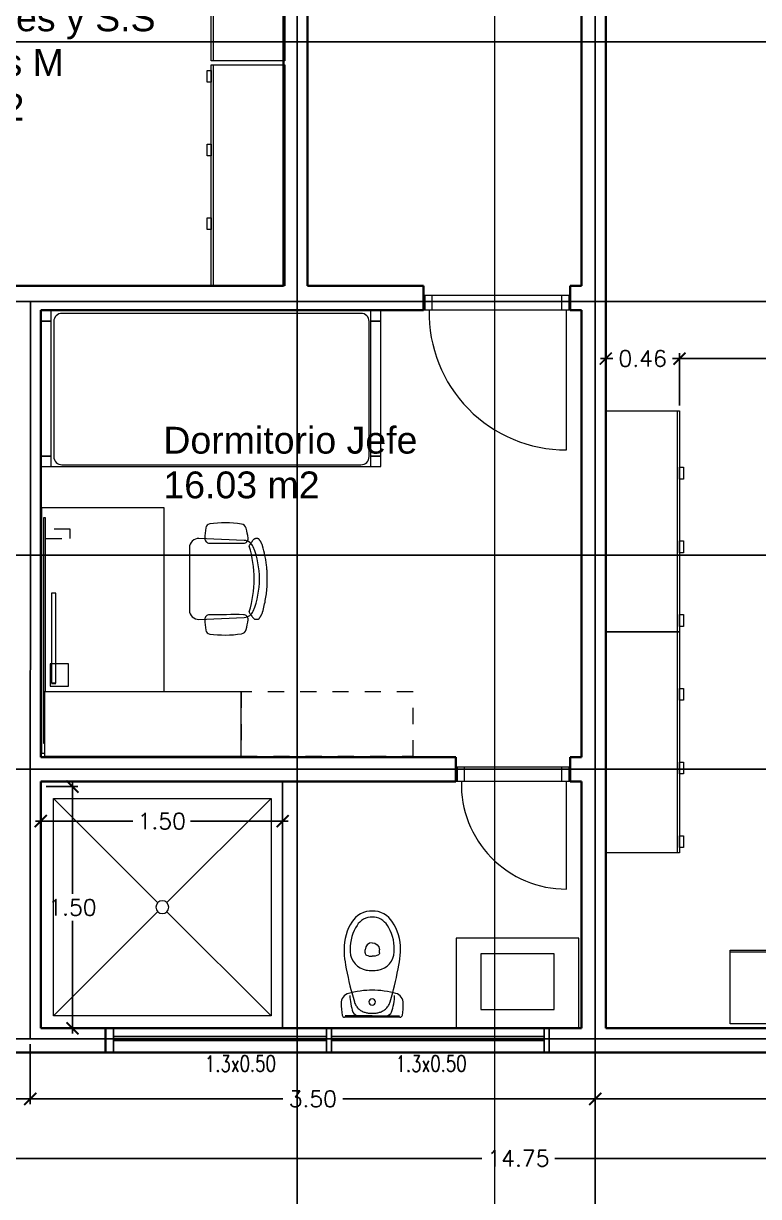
# Model space of a CAD drawing. Header units: inches. Extents: x -6 to 158, y 10 to 161.
# Drawn here: x 87.74 to 92.3, y 77.49 to 84.77 of the extents above; entities that cross this region are included whole.
import ezdxf

# ---------------------------------------------------------------- set-up
doc = ezdxf.new("R2010")
doc.units = ezdxf.units.IN
doc.header["$MEASUREMENT"] = 0
doc.linetypes.add('Dash', pattern=[6, 3, -3])
doc.linetypes.add('IMPORT-AI-Linetype-8', pattern=[7811.371918, 4882.107551, -976.421456, 976.421456, -976.421456])
for name, color, linetype in [('6', 6, 'Continuous'), ('FM-A-OP_1-102RP$0$A-TEXT-NT-002', 2, 'Continuous'), ('ZUCA-EJES', 251, 'Continuous')]:
    doc.layers.add(name, color=color, linetype=linetype)
for name, color, linetype, lineweight in [('A-DETL-GENF', 92, 'Continuous', 9), ('A-DOOR', 2, 'Continuous', 9), ('A-GENM', 3, 'Continuous', 9), ('A-GLAZ-CWMG', 2, 'Continuous', 9), ('A-WALL', 5, 'Continuous', 9), ('E-LITE-EQPM', 33, 'Continuous', 9), ('G-ANNO-SYMB', 111, 'Continuous', 9), ('I-FURN', 2, 'Continuous', 9), ('I-FURN-PNLS', 2, 'Continuous', 9), ('P-SANR-FIXT', 3, 'Continuous', 9), ('Q-SPCQ', 1, 'Continuous', 9)]:
    doc.layers.add(name, color=color, linetype=linetype, lineweight=lineweight)
doc.layers.add('Sector terreno natural', color=7, linetype='Continuous', lineweight=13, true_color=0xa28c7c)
doc.styles.add('DETALLES$0$DETALLES$0$TEXTO GENERAL', font='romans.shx')
doc.styles.add('FM-A-OP_1-102RP$0$2mm(50)', font='simplex.shx', dxfattribs={"width": 0.75, "height": 0.1})
doc.styles.get("Standard").update_dxf_attribs({"font": 'arial.ttf'})
doc.dimstyles.new('DISTRIBUCIÓN$0$PLANTA ARQUITECTONICA$0$STANDARD', dxfattribs={"dimscale": 0, "dimtxt": 0.1, "dimasz": 0.075, "dimexe": 0.0333, "dimexo": 0.0333, "dimgap": 0.0333, "dimtad": 0, "dimtih": 1, "dimtoh": 1, "dimzin": 0, "dimdsep": 46, "dimtxsty": 'DETALLES$0$DETALLES$0$TEXTO GENERAL', "dimblk": 'DISTRIBUCIÓN$0$PLANTA ARQUITECTONICA$0$_ARCHTICK', "dimcen": 0.0333, "dimdle": 0.0333, "dimclrd": 124, "dimclre": 124, "dimclrt": 1, "dimaunit": 1, "dimadec": 0, "dimazin": 0, "dimtfac": 1, "dimtix": 1, "dimtmove": 2, "dimatfit": 3, "dimfxl": 2, "dimtolj": 1, "dimtzin": 0, "dimarcsym": 0})

# ---------------------------------------------------------------- blocks, each defined once
blk = doc.blocks.new('Doors_Door-sets_JELD-WEN_Interior_HP_FS12_FCore_Single_1_0 - 890 x 2090 mm - M9 x M21-367539-Level 2')
at = {"layer": 'A-DETL-GENF', "color": 1}
for p, q in [((-445, 17), (-403, 17)), ((-445, -75), (-445, 17)), ((-415, 17), (415, 17)), ((-403, 17), (-403, -75)), ((403, 17), (445, 17)), ((403, -75), (403, 17)), ((445, 17), (445, -75)), ((-403, -75), (-445, -75)), ((415, -75), (-415, -75)), ((445, -75), (403, -75)), ((430.8, -942.8), (430.8, -75))]:
    blk.add_line(p, q, dxfattribs=at)
blk.add_arc((430.3, -91.5), 851.3, 178.88942, 270.03365, dxfattribs=at)
at = {"layer": 'A-DOOR', "color": 1, "lineweight": 18}
for p, q in [((-455, -75), (-455, 17)), ((-455, 17), (-445, 17)), ((445, 17), (455, 17)), ((455, 17), (455, -75)), ((-445, -75), (-455, -75)), ((455, -75), (445, -75))]:
    blk.add_line(p, q, dxfattribs=at)
blk = doc.blocks.new('Doors_Door-sets_JELD-WEN_Interior_HP_FS12_FCore_Single_1_0 - 690 x 2090 mm - M7 x M21-367987-Level 2')
at = {"layer": 'A-DETL-GENF', "color": 1}
for p, q in [((-345, 17), (-303, 17)), ((-345, -75), (-345, 17)), ((-315, 17), (315, 17)), ((-303, 17), (-303, -75)), ((303, 17), (345, 17)), ((303, -75), (303, 17)), ((345, 17), (345, -75)), ((-303, -75), (-345, -75)), ((315, -75), (-315, -75)), ((345, -75), (303, -75)), ((330.8, -742.8), (330.8, -75))]:
    blk.add_line(p, q, dxfattribs=at)
blk.add_arc((330.3, -91.5), 651.3, 178.54832, 270.04399, dxfattribs=at)
at = {"layer": 'A-DOOR', "color": 1, "lineweight": 18}
for p, q in [((-355, -75), (-355, 17)), ((-355, 17), (-345, 17)), ((345, 17), (355, 17)), ((355, 17), (355, -75)), ((-345, -75), (-355, -75)), ((355, -75), (345, -75))]:
    blk.add_line(p, q, dxfattribs=at)
blk = doc.blocks.new('F2405 - Bed_ Non-medical_ Single - F2405 - Bed_ Non-medical_ Single-896229-Level 2')
at = {"layer": 'Q-SPCQ', "color": 251}
for p, q in [((-990.6, 482.6), (-1054.1, 482.6)), ((-1054.1, 482.6), (-1054.1, 419.1)), ((990.6, 482.6), (-990.6, 482.6)), ((-990.6, 419.1), (-990.6, 482.6)), ((922.7, 472.5), (-931.5, 472.5)), ((990.6, 482.6), (990.6, 419.1)), ((1054.1, 482.6), (990.6, 482.6)), ((-1054.1, 419.1), (-1054.1, -419.1)), ((-990.6, 419.1), (-1054.1, 419.1)), ((-1054.1, 419.1), (-990.6, 419.1)), ((-990.6, -419.1), (-990.6, 419.1)), ((-982.3, 421.7), (-982.3, -416.5)), ((973.5, -416.5), (973.5, 421.7)), ((1054.1, 419.1), (990.6, 419.1)), ((990.6, 419.1), (990.6, -419.1)), ((990.6, 419.1), (1054.1, 419.1)), ((-1054.1, -419.1), (-990.6, -419.1)), ((-990.6, -419.1), (-1054.1, -419.1)), ((-1054.1, -419.1), (-1054.1, -482.6)), ((-990.6, -482.6), (-990.6, -419.1)), ((990.6, -419.1), (1054.1, -419.1)), ((1054.1, -419.1), (990.6, -419.1)), ((990.6, -419.1), (990.6, -482.6)), ((-1054.1, -482.6), (-990.6, -482.6)), ((-990.6, -482.6), (990.6, -482.6)), ((-931.5, -467.3), (922.7, -467.3)), ((990.6, -482.6), (1054.1, -482.6))]:
    blk.add_line(p, q, dxfattribs=at)
for centre, start, end in [((-931.5, 421.7), 90, 180), ((922.7, 421.7), 360, 90), ((-931.5, -416.5), 180, 270), ((922.7, -416.5), 270, 360)]:
    blk.add_arc(centre, 50.8, start, end, dxfattribs=at)
blk = doc.blocks.new('Sanitary_Toilets_Gala_Elia-wc-pan-660x350_vertical-outlet - Gala_elia_wc_pan_660x350-878782-Level 2')
at = {"layer": 'P-SANR-FIXT', "color": 251}
for p, q in [((-171, 318.6), (171, 318.6)), ((0, 308.6), (-168.7, 308.6)), ((0, 308.6), (168.7, 308.6)), ((-136.5, -87.7), (-136.9, -106)), ((-44.7, -81.1), (-44.3, -100.7)), ((44.7, -81.1), (44.3, -100.7)), ((136.9, -106), (136.5, -87.7))]:
    blk.add_line(p, q, dxfattribs=at)
at = {"layer": 'P-SANR-FIXT', "color": 251, "linetype": 'IMPORT-AI-Linetype-8'}
for p, q in [((-110.9, 223.2), (-127.2, 165.6)), ((127.2, 165.6), (110.9, 223.2))]:
    blk.add_line(p, q, dxfattribs=at)
at = {"layer": 'P-SANR-FIXT', "color": 251}
for points in [[(-186.8, 305), (-189.9, 286.5), (-192.9, 250.9), (-192.8, 232.2)], [(-171, 318.6), (-178.8, 318.7), (-185.8, 312.7), (-186.8, 305)], [(-86.8, 308.6), (-100.6, 309.1), (-115.2, 299), (-119.5, 285.9)], [(119.5, 285.9), (115.2, 299), (100.6, 309.1), (86.8, 308.6)], [(186.8, 305), (185.8, 312.7), (178.8, 318.7), (171, 318.6)], [(192.8, 232.2), (192.9, 250.9), (189.9, 286.5), (186.8, 305)], [(-192.8, 232.2), (-194, 204.5), (-173.4, 177.1), (-146.5, 170.5)], [(-119.5, 285.9), (-130.5, 260.1), (-139.3, 211.7), (-138.1, 183.7)], [(0, 243.7), (-11, 243.7), (-20, 234.7), (-20, 223.7)], [(-20, 223.7), (-20, 212.6), (-11, 203.7), (0, 203.7)], [(20, 223.7), (20, 234.7), (11, 243.7), (0, 243.7)], [(0, 203.7), (11, 203.7), (20, 212.6), (20, 223.7)], [(138.1, 183.7), (139.3, 211.7), (130.5, 260.1), (119.5, 285.9)], [(146.5, 170.5), (173.4, 177.1), (194, 204.5), (192.8, 232.2)], [(-127.2, 165.6), (-140.7, 117.9), (-160.9, 24.2), (-168.2, -24.8)], [(-146.5, 170.5), (-109.3, 158.8), (-39, 149.3), (0, 150.7)], [(0, 150.7), (39, 149.3), (109.3, 158.8), (146.5, 170.5)], [(168.2, -24.8), (160.9, 24.2), (140.7, 117.9), (127.2, 165.6)], [(-36.7, 25.7), (-91.3, 17.8), (-135.6, -32.6), (-136.5, -87.7)], [(0, 28.8), (-9.5, 29.1), (-27.4, 27.6), (-36.7, 25.7)], [(36.7, 25.7), (27.4, 27.6), (9.5, 29.1), (0, 28.8)], [(136.5, -87.7), (135.6, -32.6), (91.3, 17.8), (36.7, 25.7)], [(-168.2, -24.8), (-172.1, -45.4), (-175.3, -85), (-174.8, -106)], [(-44.7, -81.1), (-45.1, -75.4), (-41, -69.1), (-35.7, -67.1)], [(-35.7, -67.1), (-26.7, -62.7), (-9.9, -59.2), (0, -59.7)], [(35.7, -67.1), (26.7, -62.7), (9.9, -59.2), (0, -59.7)], [(44.7, -81.1), (45.1, -75.4), (41, -69.1), (35.7, -67.1)], [(174.8, -106), (175.3, -85), (172.1, -45.4), (168.2, -24.8)], [(-174.8, -106), (-177.7, -155.4), (-155.1, -232.1), (-126, -272.1)], [(-136.9, -106), (-139.3, -149.3), (-119.6, -216.5), (-94.1, -251.5)], [(0, -144.1), (-24.1, -144.2), (-43.9, -124.8), (-44.3, -100.7)], [(0, -144.1), (24.1, -144.2), (43.9, -124.8), (44.3, -100.7)], [(94.1, -251.5), (119.6, -216.5), (139.3, -149.3), (136.9, -106)], [(126, -272.1), (155.1, -232.1), (177.7, -155.4), (174.8, -106)], [(-126, -272.1), (-102.9, -312.5), (-46.5, -343.3), (0, -340.8)], [(-94.1, -251.5), (-76.8, -281.7), (-34.7, -304.7), (0, -302.9)], [(0, -302.9), (34.7, -304.7), (76.8, -281.7), (94.1, -251.5)], [(0, -340.8), (46.5, -343.3), (102.9, -312.5), (126, -272.1)]]:
    blk.add_open_spline(points, degree=3, dxfattribs=at)
at = {"layer": 'P-SANR-FIXT', "color": 251, "linetype": 'IMPORT-AI-Linetype-8'}
for points in [[(45.2, 287.5), (21, 295.7), (-21, 295.7), (-45.2, 287.5)], [(-45.2, 287.5), (-74.4, 281), (-103.8, 252.3), (-110.9, 223.2)], [(110.9, 223.2), (103.8, 252.3), (74.4, 281), (45.2, 287.5)]]:
    blk.add_open_spline(points, degree=3, dxfattribs=at)
blk = doc.blocks.new('Haworth_Worksurface_Compose-Convergent_Rectangular1 - 30_ x 60_-900570-Level 2')
at = {"layer": 'I-FURN-PNLS', "color": 251}
for p, q in [((381, 762), (362, 762)), ((381, -762), (381, 762)), ((-381, 380.7), (-381, -762)), ((-381, -762), (381, -762))]:
    blk.add_line(p, q, dxfattribs=at)
blk = doc.blocks.new('Haworth_Patterns-Privacy_Screen_Special - 55_ x 15_-900572-Level 2')
at = {"layer": 'I-FURN-PNLS', "color": 251}
for p, q in [((698.5, 6.3), (-698.5, 6.3)), ((-698.5, 6.3), (-698.5, 0)), ((698.5, -6.4), (698.5, 6.3)), ((-380.7, -6.4), (698.5, -6.4))]:
    blk.add_line(p, q, dxfattribs=at)
at = {"layer": 'I-FURN-PNLS', "color": 251, "linetype": 'Dash'}
for p, q in [((571.5, -6.4), (571.5, -158.8)), ((628.6, -158.8), (628.6, -6.4)), ((571.5, -158.8), (628.6, -158.8))]:
    blk.add_line(p, q, dxfattribs=at)
blk = doc.blocks.new('Haworth_Compose-Storage-Overhead1 - Without Doors 16_ x 42_-925726-Level 2')
at = {"layer": 'I-FURN-PNLS', "color": 251, "linetype": 'Dash'}
for p, q in [((698.5, 0), (-368.3, 0)), ((-368.3, 0), (-368.3, -400.05)), ((698.5, -400.05), (698.5, 0)), ((-368.3, -400.05), (698.5, -400.05))]:
    blk.add_line(p, q, dxfattribs=at)
blk = doc.blocks.new('Haworth_Compose-Storage-Overhead1 - Without Doors 16_ x 48_-925727-Level 2')
at = {"layer": 'I-FURN-PNLS', "color": 251, "linetype": 'Continuous'}
for p, q in [((774.7, 0), (-444.5, 0)), ((-444.5, 0), (-444.5, -400.05)), ((774.7, -400.05), (774.7, 0)), ((-444.5, -400.05), (774.7, -400.05))]:
    blk.add_line(p, q, dxfattribs=at)
blk = doc.blocks.new('Haworth_Lighting-LIM - Freestanding Pivot-900561-Level 2')
at = {"layer": 'E-LITE-EQPM', "color": 251}
for p, q in [((48.5, 316.3), (-91.2, 316.3)), ((-91.2, 316.3), (-91.2, 202)), ((48.5, 202), (48.5, 316.3)), ((29.4, 237), (-529.4, 237)), ((-529.4, 237), (-529.4, 211.6)), ((29.4, 211.6), (29.4, 237)), ((29.4, 237), (29.4, 211.6)), ((34.2, 237), (34.2, 211.6)), ((-529.4, 211.6), (29.4, 211.6)), ((-91.2, 202), (48.5, 202))]:
    blk.add_line(p, q, dxfattribs=at)
blk = doc.blocks.new('Haworth_Chair_Zody-Task - Height Adjustable Arms-900578-Level 2')
at = {"layer": 'I-FURN', "color": 251}
for p, q in [((-135.9, 332.2), (-135.9, 317.5)), ((364.5, 317.5), (364.5, 332.2)), ((-124.5, 248.2), (-136.5, -32.6)), ((365.1, -32.6), (353.1, 248.2)), ((-79.4, -92.2), (308, -92.2))]:
    blk.add_line(p, q, dxfattribs=at)
for centre, radius, start, end in [((-61, 245.5), 63.5, 111.90935, 177.55799), ((3.2, 433.8), 182.4, 230.20856, 237.03743), ((114.3, -375.7), 685.8, 72.76469, 107.23531), ((114.3, -190.4), 533.4, 68.09065, 111.90935), ((289.6, 245.5), 63.5, 2.44201, 68.09065), ((225.4, 433.8), 182.4, 302.96257, 309.79144), ((461.4, 127.5), 695, 171.3676, 187.7544), ((-191.2, 226.6), 34.9, 104.73527, 171.3676), ((-83.9, -181.5), 456.9, 96.97382, 104.73527), ((-135.9, 243.6), 28.6, 0.2302, 96.97382), ((-12984, 192), 12876.8, 359.28714, 0.2302), ((-90.7, 288.9), 9.77, 237.03743, 280.74467), ((319.3, 288.9), 9.77, 259.25536, 302.96257), ((13212.6, 192), 12876.8, 179.7698, 180.71286), ((364.5, 243.6), 28.6, 83.02618, 179.7698), ((312.5, -181.5), 456.9, 75.26473, 83.02618), ((419.8, 226.6), 34.9, 8.6324, 75.26473), ((-232.8, 127.5), 695, 352.2456, 8.6324), ((-198.9, 37.6), 28.6, 187.7544, 261.30306), ((-125.9, 514.7), 511.2, 261.30306, 268.71646), ((-136.8, 32.2), 28.6, 268.71646, 359.28714), ((365.4, 32.2), 28.6, 180.71286, 271.28354), ((354.5, 514.7), 511.2, 271.28354, 278.69694), ((427.5, 37.6), 28.6, 278.69694, 352.2456), ((-79.4, -35), 57.1, 177.55799, 270), ((308, -35), 57.1, 270, 2.44201)]:
    blk.add_arc(centre, radius, start, end, dxfattribs=at)
for points, knots in [([(319.4, 361.9), (306.1, 365.8), (279.2, 372.9), (238.5, 381.1), (204.2, 386), (176.6, 388.7), (152.4, 390.4), (124.7, 391.4), (93.5, 391.2), (62.4, 389.7), (31.3, 386.8), (0.3, 382.6), (-40.5, 375.2), (-70.8, 367.8), (-90.8, 361.9)], [0, 0, 0, 0, 0.1, 0.2, 0.3, 0.35, 0.4, 0.475, 0.55, 0.625, 0.7, 0.775, 0.85, 1, 1, 1, 1]), ([(-90.8, 361.9), (-93.9, 361), (-98.3, 359.5), (-103.8, 357.1), (-107.8, 355.1), (-111.6, 353.1), (-115.2, 351.1), (-118.6, 349), (-121.2, 347.4), (-123.1, 346.1), (-125, 344.9), (-127.9, 342.9), (-129.9, 341.5), (-131.1, 340.8)], [0, 0, 0, 0, 0.166667, 0.25, 0.333333, 0.416667, 0.5, 0.583333, 0.666667, 0.708333, 0.75, 0.833333, 1, 1, 1, 1]), ([(359.7, 340.8), (358.5, 341.5), (356.5, 342.9), (353.6, 344.9), (351.7, 346.1), (349.8, 347.4), (347.2, 349), (343.8, 351.1), (340.2, 353.1), (336.4, 355.1), (332.4, 357.1), (326.9, 359.5), (322.5, 361), (319.4, 361.9)], [0, 0, 0, 0, 0.166667, 0.25, 0.291667, 0.333333, 0.416667, 0.5, 0.583333, 0.666667, 0.75, 0.833333, 1, 1, 1, 1])]:
    blk.add_open_spline(points, degree=3, knots=knots, dxfattribs=at)
for points in [[(-133.8, 338.4), (-134.2, 337.8), (-134.9, 336.4), (-135.6, 334.3), (-135.8, 332.9), (-135.9, 332.2)], [(-135.9, 317.5), (-135.8, 316.2), (-135.3, 313.7), (-133.2, 309.8), (-129.9, 305.8), (-125.4, 301.9), (-121.6, 299.2), (-119.5, 297.9)], [(-131.1, 340.8), (-131.4, 340.5), (-132.1, 340.1), (-132.8, 339.5), (-133.4, 338.9), (-133.7, 338.6), (-133.8, 338.4)], [(-119.5, 297.9), (-118.4, 297.2), (-116.4, 295.9), (-114.5, 294.4), (-113.5, 293.6)], [(342.1, 293.6), (343.1, 294.4), (345, 295.9), (347, 297.2), (348.1, 297.9)], [(348.1, 297.9), (350.2, 299.2), (354, 301.9), (358.5, 305.8), (361.8, 309.8), (363.9, 313.7), (364.4, 316.2), (364.5, 317.5)], [(362.4, 338.4), (362.3, 338.6), (362, 338.9), (361.4, 339.5), (360.7, 340.1), (360, 340.5), (359.7, 340.8)], [(364.5, 332.2), (364.4, 332.9), (364.2, 334.3), (363.5, 336.4), (362.8, 337.8), (362.4, 338.4)]]:
    blk.add_open_spline(points, degree=3, dxfattribs=at)
blk = doc.blocks.new('Sink-Bradley_Corp-Frequency-FL-1H - This family is not loaded correctly-527839-Level 2')
at = {"layer": 'A-GENM', "color": 251}
for p, q in [((-381, 0), (-381, -558.8)), ((381, -558.8), (381, 0)), ((227, -117), (-227.1, -117)), ((-227.1, -117), (-227.1, -462.3)), ((227, -462.3), (227, -117)), ((-227.1, -462.3), (227, -462.3)), ((-381, -558.8), (381, -558.8))]:
    blk.add_line(p, q, dxfattribs=at)
blk = doc.blocks.new('M_Shower Stall-2D - M_Shower Stall-2D 222-V6-Level 2')
at = {"layer": 'P-SANR-FIXT', "color": 251}
for p, q in [((75, 1425), (721.1, 778.9)), ((75, 75), (75, 1425)), ((75, 1425), (1425, 1425)), ((1425, 1425), (778.9, 778.9)), ((1425, 1425), (1425, 75)), ((722.4, 722.4), (75, 75)), ((777.6, 722.4), (1425, 75)), ((1425, 75), (75, 75))]:
    blk.add_line(p, q, dxfattribs=at)
for start, end in [(360, 180), (180, 360)]:
    blk.add_arc((750, 750), 40, start, end, dxfattribs=at)
blk = doc.blocks.new('Heavy_Duty_Plastic_Lockers-Salsbury_Industries-18_42000_Series-3_Wide_Units _1_ - 18-42368-1009801-Level 2')
at = {"layer": 'Q-SPCQ', "color": 251}
for p, q in [((-681.3, -228.6), (-681.3, 228.6)), ((-681.3, 228.6), (690.3, 228.6)), ((690.3, 228.6), (690.3, -228.6)), ((-681.3, -215.9), (690.3, -215.9)), ((690.3, -228.6), (-681.3, -228.6)), ((-647.2, -254), (-647.2, -228.6)), ((-647.2, -228.6), (-574.2, -228.6)), ((-647.2, -254), (-647.2, -228.6)), ((-647.2, -228.6), (-574.2, -228.6)), ((-574.2, -254), (-647.2, -254)), ((-574.2, -254), (-647.2, -254)), ((-574.2, -228.6), (-574.2, -254)), ((-574.2, -228.6), (-574.2, -254)), ((-190, -254), (-190, -228.6)), ((-190, -228.6), (-116.9, -228.6)), ((-190, -254), (-190, -228.6)), ((-190, -228.6), (-116.9, -228.6)), ((-116.9, -254), (-190, -254)), ((-116.9, -254), (-190, -254)), ((-116.9, -228.6), (-116.9, -254)), ((-116.9, -228.6), (-116.9, -254)), ((267.3, -254), (267.3, -228.6)), ((267.3, -228.6), (340.3, -228.6)), ((267.3, -254), (267.3, -228.6)), ((267.3, -228.6), (340.3, -228.6)), ((340.3, -254), (267.3, -254)), ((340.3, -254), (267.3, -254)), ((340.3, -228.6), (340.3, -254)), ((340.3, -228.6), (340.3, -254))]:
    blk.add_line(p, q, dxfattribs=at)
blk = doc.blocks.new('DISTRIBUCIÓN$0$PLANTA ARQUITECTONICA$0$_ARCHTICK')
at = {"color": 0, "linetype": 'ByBlock', "const_width": 0.15}
blk.add_lwpolyline([(-0.5, -0.5), (0.5, 0.5)], dxfattribs=at)
blk = doc.blocks.new('*D1045')
at = {"layer": 'Defpoints', "color": 0, "transparency": 16777216}
for p in [(94.3341, 82.6884), (91.8101, 82.456), (94.3341, 82.456)]:
    blk.add_point(p, dxfattribs=at)
at = {"layer": 'Sector terreno natural', "color": 124, "lineweight": -2, "transparency": 16777216}
for p, q in [((91.8101, 82.4893), (91.8101, 82.7217)), ((94.3341, 82.4893), (94.3341, 82.7217)), ((91.7768, 82.6884), (92.8865, 82.6884)), ((94.3674, 82.6884), (93.2578, 82.6884))]:
    blk.add_line(p, q, dxfattribs=at)
at = {"layer": 'Sector terreno natural', "color": 124, "lineweight": -2, "transparency": 16777216, "xscale": 0.075, "yscale": 0.075, "zscale": 0.075, "rotation": 180}
blk.add_blockref('DISTRIBUCIÓN$0$PLANTA ARQUITECTONICA$0$_ARCHTICK', (91.8101, 82.6884), dxfattribs=at)
at = {"layer": 'Sector terreno natural', "color": 124, "lineweight": -2, "transparency": 16777216, "xscale": 0.075, "yscale": 0.075, "zscale": 0.075}
blk.add_blockref('DISTRIBUCIÓN$0$PLANTA ARQUITECTONICA$0$_ARCHTICK', (94.3341, 82.6884), dxfattribs=at)
at = {"layer": 'Sector terreno natural', "color": 1, "transparency": 16777216, "insert": (93.0721, 82.6884), "char_height": 0.1, "attachment_point": 5, "style": 'DETALLES$0$DETALLES$0$TEXTO GENERAL'}
blk.add_mtext('\\A1;2.52', dxfattribs=at)
blk = doc.blocks.new('*D1046')
at = {"layer": 'Defpoints', "color": 0, "transparency": 16777216}
for p in [(91.3529, 82.6884), (91.3529, 82.3642), (91.8101, 82.3642)]:
    blk.add_point(p, dxfattribs=at)
at = {"layer": 'Sector terreno natural', "color": 124, "lineweight": -2, "transparency": 16777216}
for p, q in [((91.3529, 82.3975), (91.3529, 82.7217)), ((91.8101, 82.3975), (91.8101, 82.7217)), ((91.3196, 82.6884), (91.3959, 82.6884)), ((91.8434, 82.6884), (91.7672, 82.6884))]:
    blk.add_line(p, q, dxfattribs=at)
at = {"layer": 'Sector terreno natural', "color": 124, "lineweight": -2, "transparency": 16777216, "xscale": 0.075, "yscale": 0.075, "zscale": 0.075, "rotation": 180}
blk.add_blockref('DISTRIBUCIÓN$0$PLANTA ARQUITECTONICA$0$_ARCHTICK', (91.3529, 82.6884), dxfattribs=at)
at = {"layer": 'Sector terreno natural', "color": 124, "lineweight": -2, "transparency": 16777216, "xscale": 0.075, "yscale": 0.075, "zscale": 0.075}
blk.add_blockref('DISTRIBUCIÓN$0$PLANTA ARQUITECTONICA$0$_ARCHTICK', (91.8101, 82.6884), dxfattribs=at)
at = {"layer": 'Sector terreno natural', "color": 1, "transparency": 16777216, "insert": (91.5815, 82.6884), "char_height": 0.1, "attachment_point": 5, "style": 'DETALLES$0$DETALLES$0$TEXTO GENERAL'}
blk.add_mtext('\\A1;0.46', dxfattribs=at)
blk = doc.blocks.new('*D1047')
at = {"layer": 'Defpoints', "color": 0, "transparency": 16777216}
for p in [(91.2879, 78.4674), (98.1879, 78.4675), (98.1879, 78.0946)]:
    blk.add_point(p, dxfattribs=at)
at = {"layer": 'Sector terreno natural', "color": 124, "lineweight": -2, "transparency": 16777216}
for p, q in [((91.2879, 78.4341), (91.2879, 78.0613)), ((98.1879, 78.4342), (98.1879, 78.0613)), ((91.2546, 78.0946), (94.5546, 78.0946)), ((98.2212, 78.0946), (94.9212, 78.0946))]:
    blk.add_line(p, q, dxfattribs=at)
at = {"layer": 'Sector terreno natural', "color": 124, "lineweight": -2, "transparency": 16777216, "xscale": 0.075, "yscale": 0.075, "zscale": 0.075}
for p, rotation in [((91.2879, 78.0946), 180.000569406702), ((98.1879, 78.0946), 0.0005694067019778905)]:
    blk.add_blockref('DISTRIBUCIÓN$0$PLANTA ARQUITECTONICA$0$_ARCHTICK', p, dxfattribs=dict(at, rotation=rotation))
at = {"layer": 'Sector terreno natural', "color": 1, "transparency": 16777216, "insert": (94.7379, 78.0946), "char_height": 0.1, "attachment_point": 5, "style": 'DETALLES$0$DETALLES$0$TEXTO GENERAL'}
blk.add_mtext('\\A1;6.90', dxfattribs=at)
blk = doc.blocks.new('*D1048')
at = {"layer": 'Defpoints', "color": 0, "transparency": 16777216}
for p in [(83.4337, 78.4675), (98.1879, 78.4676), (98.1879, 77.7258)]:
    blk.add_point(p, dxfattribs=at)
at = {"layer": 'Sector terreno natural', "color": 124, "lineweight": -2, "transparency": 16777216}
for p, q in [((83.4337, 78.4342), (83.4337, 77.6924)), ((98.1879, 78.4343), (98.1879, 77.6925)), ((83.4004, 77.7257), (90.5846, 77.7257)), ((98.2212, 77.7258), (91.037, 77.7257))]:
    blk.add_line(p, q, dxfattribs=at)
at = {"layer": 'Sector terreno natural', "color": 124, "lineweight": -2, "transparency": 16777216, "xscale": 0.075, "yscale": 0.075, "zscale": 0.075}
for p, rotation in [((83.4337, 77.7257), 180.0005694074841), ((98.1879, 77.7258), 0.0005694074841271756)]:
    blk.add_blockref('DISTRIBUCIÓN$0$PLANTA ARQUITECTONICA$0$_ARCHTICK', p, dxfattribs=dict(at, rotation=rotation))
at = {"layer": 'Sector terreno natural', "color": 1, "transparency": 16777216, "insert": (90.8108, 77.7257), "char_height": 0.1, "attachment_point": 5, "style": 'DETALLES$0$DETALLES$0$TEXTO GENERAL'}
blk.add_mtext('\\A1;14.75', dxfattribs=at)
blk = doc.blocks.new('*D1052')
at = {"layer": 'Defpoints', "color": 0, "transparency": 16777216}
for p in [(83.4337, 78.4675), (87.7837, 78.4675), (83.4337, 78.0946)]:
    blk.add_point(p, dxfattribs=at)
at = {"layer": 'Sector terreno natural', "color": 124, "lineweight": -2, "transparency": 16777216}
for p, q in [((83.4337, 78.4342), (83.4337, 78.0613)), ((87.7837, 78.4342), (87.7837, 78.0613)), ((83.4004, 78.0946), (85.423, 78.0946)), ((87.817, 78.0946), (85.7943, 78.0946))]:
    blk.add_line(p, q, dxfattribs=at)
at = {"layer": 'Sector terreno natural', "color": 124, "lineweight": -2, "transparency": 16777216, "xscale": 0.075, "yscale": 0.075, "zscale": 0.075, "rotation": 180}
blk.add_blockref('DISTRIBUCIÓN$0$PLANTA ARQUITECTONICA$0$_ARCHTICK', (83.4337, 78.0946), dxfattribs=at)
at = {"layer": 'Sector terreno natural', "color": 124, "lineweight": -2, "transparency": 16777216, "xscale": 0.075, "yscale": 0.075, "zscale": 0.075}
blk.add_blockref('DISTRIBUCIÓN$0$PLANTA ARQUITECTONICA$0$_ARCHTICK', (87.7837, 78.0946), dxfattribs=at)
at = {"layer": 'Sector terreno natural', "color": 1, "transparency": 16777216, "insert": (85.6087, 78.0946), "char_height": 0.1, "attachment_point": 5, "style": 'DETALLES$0$DETALLES$0$TEXTO GENERAL'}
blk.add_mtext('\\A1;4.35', dxfattribs=at)
blk = doc.blocks.new('*D1053')
at = {"layer": 'Defpoints', "color": 0, "transparency": 16777216}
for p in [(87.7837, 78.4675), (91.2879, 78.4675), (91.2879, 78.0946)]:
    blk.add_point(p, dxfattribs=at)
at = {"layer": 'Sector terreno natural', "color": 124, "lineweight": -2, "transparency": 16777216}
for p, q in [((87.7837, 78.4342), (87.7837, 78.0613)), ((91.2879, 78.4342), (91.2879, 78.0613)), ((87.7504, 78.0946), (89.3501, 78.0946)), ((91.3212, 78.0946), (89.7215, 78.0946))]:
    blk.add_line(p, q, dxfattribs=at)
at = {"layer": 'Sector terreno natural', "color": 124, "lineweight": -2, "transparency": 16777216, "xscale": 0.075, "yscale": 0.075, "zscale": 0.075, "rotation": 180}
blk.add_blockref('DISTRIBUCIÓN$0$PLANTA ARQUITECTONICA$0$_ARCHTICK', (87.7837, 78.0946), dxfattribs=at)
at = {"layer": 'Sector terreno natural', "color": 124, "lineweight": -2, "transparency": 16777216, "xscale": 0.075, "yscale": 0.075, "zscale": 0.075}
blk.add_blockref('DISTRIBUCIÓN$0$PLANTA ARQUITECTONICA$0$_ARCHTICK', (91.2879, 78.0946), dxfattribs=at)
at = {"layer": 'Sector terreno natural', "color": 1, "transparency": 16777216, "insert": (89.5358, 78.0946), "char_height": 0.1, "attachment_point": 5, "style": 'DETALLES$0$DETALLES$0$TEXTO GENERAL'}
blk.add_mtext('\\A1;3.50', dxfattribs=at)
blk = doc.blocks.new('*D1055')
at = {"layer": 'Defpoints', "color": 0, "transparency": 16777216}
for p in [(87.8487, 80.0089), (89.3487, 80.0089), (89.3487, 79.8186)]:
    blk.add_point(p, dxfattribs=at)
at = {"layer": 'Sector terreno natural', "color": 124, "lineweight": -2, "transparency": 16777216}
for p, q in [((87.8487, 79.9756), (87.8487, 79.7853)), ((89.3487, 79.9756), (89.3487, 79.7853)), ((87.8154, 79.8186), (88.4201, 79.8186)), ((89.382, 79.8186), (88.7772, 79.8186))]:
    blk.add_line(p, q, dxfattribs=at)
at = {"layer": 'Sector terreno natural', "color": 124, "lineweight": -2, "transparency": 16777216, "xscale": 0.075, "yscale": 0.075, "zscale": 0.075, "rotation": 180}
blk.add_blockref('DISTRIBUCIÓN$0$PLANTA ARQUITECTONICA$0$_ARCHTICK', (87.8487, 79.8186), dxfattribs=at)
at = {"layer": 'Sector terreno natural', "color": 124, "lineweight": -2, "transparency": 16777216, "xscale": 0.075, "yscale": 0.075, "zscale": 0.075}
blk.add_blockref('DISTRIBUCIÓN$0$PLANTA ARQUITECTONICA$0$_ARCHTICK', (89.3487, 79.8186), dxfattribs=at)
at = {"layer": 'Sector terreno natural', "color": 1, "transparency": 16777216, "insert": (88.5987, 79.8186), "char_height": 0.1, "attachment_point": 5, "style": 'DETALLES$0$DETALLES$0$TEXTO GENERAL'}
blk.add_mtext('\\A1;1.50', dxfattribs=at)
blk = doc.blocks.new('*D1056')
at = {"layer": 'Defpoints', "color": 0, "transparency": 16777216}
for p in [(87.8487, 80.0329), (87.8487, 78.5329), (88.0452, 78.5329)]:
    blk.add_point(p, dxfattribs=at)
at = {"layer": 'Sector terreno natural', "color": 124, "lineweight": -2, "transparency": 16777216}
for p, q in [((87.882, 80.0329), (88.0785, 80.0329)), ((88.0452, 80.0662), (88.0452, 79.3662)), ((88.0452, 78.4996), (88.0452, 79.1996)), ((87.882, 78.5329), (88.0785, 78.5329))]:
    blk.add_line(p, q, dxfattribs=at)
at = {"layer": 'Sector terreno natural', "color": 124, "lineweight": -2, "transparency": 16777216, "xscale": 0.075, "yscale": 0.075, "zscale": 0.075}
for p, rotation in [((88.0452, 80.0329), 90), ((88.0452, 78.5329), 270)]:
    blk.add_blockref('DISTRIBUCIÓN$0$PLANTA ARQUITECTONICA$0$_ARCHTICK', p, dxfattribs=dict(at, rotation=rotation))
at = {"layer": 'Sector terreno natural', "color": 1, "transparency": 16777216, "insert": (88.0452, 79.2829), "char_height": 0.1, "attachment_point": 5, "style": 'DETALLES$0$DETALLES$0$TEXTO GENERAL'}
blk.add_mtext('\\A1;1.50', dxfattribs=at)
blk = doc.blocks.new('Rectangular Mullion - 50 x 150mm-1628062-Level 1')
at = {"layer": 'A-GLAZ-CWMG', "lineweight": 25}
for p, q in [((-50, 75), (0, 75)), ((-50, -75), (-50, 75)), ((0, 75), (0, -75)), ((0, -75), (-50, -75))]:
    blk.add_line(p, q, dxfattribs=at)

msp = doc.modelspace()

# ---------------------------------------------------------------- linework, layer by layer
at = {"layer": '6', "color": 251}
msp.add_line((89.3487, 78.5329), (89.3487, 80.0642), dxfattribs=at)
at = {"layer": '6', "color": 2}
for p, q in [((88.3003, 78.5329), (91.0028, 78.5329)), ((88.3003, 78.3829), (91.0028, 78.3829))]:
    msp.add_line(p, q, dxfattribs=at)
at = {"layer": '6', "color": 5}
for p, q in [((88.3003, 78.4829), (89.6203, 78.4829)), ((89.6516, 78.4829), (90.9716, 78.4829)), ((88.3003, 78.4579), (89.6203, 78.4579)), ((89.6516, 78.4579), (90.9716, 78.4579))]:
    msp.add_line(p, q, dxfattribs=at)
at = {"layer": '6', "color": 2}
for points in [[(89.6203, 78.5329), (89.6516, 78.5329), (89.6516, 78.3829), (89.6203, 78.3829)], [(90.9716, 78.5329), (91.0028, 78.5329), (91.0028, 78.3829), (90.9716, 78.3829)]]:
    msp.add_lwpolyline(points, close=True, dxfattribs=at)
at = {"layer": 'A-WALL', "lineweight": 35}
for p, q in [((91.2029, 88.0092), (91.2029, 83.1392)), ((91.3529, 78.5329), (91.3529, 88.0092)), ((89.353, 86.3592), (89.353, 83.1392)), ((89.503, 83.1392), (89.503, 86.3592)), ((89.353, 83.1392), (87.6687, 83.1392)), ((90.2229, 83.1392), (89.503, 83.1392)), ((90.2229, 82.9892), (90.2229, 83.1392)), ((91.2029, 83.1392), (91.1329, 83.1392)), ((91.1329, 83.1392), (91.1329, 82.9892)), ((87.8487, 82.9892), (90.2229, 82.9892)), ((87.8487, 80.2142), (87.8487, 82.9892)), ((91.1329, 82.9892), (91.2029, 82.9892)), ((91.2029, 82.9892), (91.2029, 80.2142)), ((90.4229, 80.2142), (87.8487, 80.2142)), ((90.4229, 80.0642), (90.4229, 80.2142)), ((91.2029, 80.2142), (91.1329, 80.2142)), ((91.1329, 80.2142), (91.1329, 80.0642)), ((87.8487, 78.5329), (87.8487, 80.0642)), ((87.8487, 80.0642), (90.4229, 80.0642)), ((91.1329, 80.0642), (91.2029, 80.0642)), ((91.2029, 80.0642), (91.2029, 78.5329)), ((91.2029, 78.5329), (87.8487, 78.5329)), ((88.2503, 78.3829), (88.2503, 78.5329)), ((94.8929, 78.5329), (91.3529, 78.5329)), ((87.5451, 78.3829), (98.2629, 78.3829))]:
    msp.add_line(p, q, dxfattribs=at)
at = {"layer": 'G-ANNO-SYMB'}
msp.add_line((90.6632, 103.7142), (90.6632, 67.115), dxfattribs=at)
at = {"layer": 'ZUCA-EJES', "color": 253, "linetype": 'IMPORT-AI-Linetype-8', "ltscale": 0.01}
for p, q in [((89.4379, 101.2515), (89.4379, 68.9755)), ((91.2879, 101.2515), (91.2879, 68.9755)), ((104.0048, 84.6536), (83.4337, 84.6536)), ((104.0048, 83.0426), (83.4033, 83.0426)), ((87.7854, 83.0426), (87.7837, 78.4675)), ((104.0048, 81.4677), (83.4033, 81.4677)), ((104.0048, 80.1408), (83.4033, 80.1408)), ((104.0048, 78.4677), (83.4337, 78.4677))]:
    msp.add_line(p, q, dxfattribs=at)

# ---------------------------------------------------------------- block references
at = {"layer": 'A-DOOR', "xscale": 0.000999999999999, "yscale": 0.000999999999999, "zscale": 0.000999999999999}
for name, p in [('Doors_Door-sets_JELD-WEN_Interior_HP_FS12_FCore_Single_1_0 - 890 x 2090 mm - M9 x M21-367539-Level 2', (90.6779, 83.0642)), ('Doors_Door-sets_JELD-WEN_Interior_HP_FS12_FCore_Single_1_0 - 690 x 2090 mm - M7 x M21-367987-Level 2', (90.7779, 80.1392))]:
    msp.add_blockref(name, p, dxfattribs=at)
at = {"layer": 'A-GLAZ-CWMG', "extrusion": (0, 0, -1), "xscale": 0.000999999999999, "yscale": 0.000999999999999, "zscale": 0.000999999999999}
msp.add_blockref('Rectangular Mullion - 50 x 150mm-1628062-Level 1', (-88.2503, 78.4579), dxfattribs=at)
at = {"layer": 'E-LITE-EQPM', "color": 251, "xscale": 0.000999999999999, "yscale": 0.000999999999999, "zscale": 0.000999999999999, "rotation": 269.9999999999999}
msp.add_blockref('Haworth_Lighting-LIM - Freestanding Pivot-900561-Level 2', (87.7044, 80.7037), dxfattribs=at)
at = {"layer": 'I-FURN', "color": 251, "xscale": 0.000999999999999, "yscale": 0.000999999999999, "zscale": 0.000999999999999, "rotation": 269.9999999999999}
msp.add_blockref('Haworth_Chair_Zody-Task - Height Adjustable Arms-900578-Level 2', (88.8624, 81.4353), dxfattribs=at)
at = {"layer": 'I-FURN-PNLS', "color": 251, "xscale": 0.000999999999999, "yscale": 0.000999999999999, "zscale": 0.000999999999999}
for name, p, rotation in [('Haworth_Worksurface_Compose-Convergent_Rectangular1 - 30_ x 60_-900570-Level 2', (88.2338, 81.0013), 180), ('Haworth_Patterns-Privacy_Screen_Special - 55_ x 15_-900572-Level 2', (87.8718, 81.0013), 90), ('Haworth_Compose-Storage-Overhead1 - Without Doors 16_ x 48_-925727-Level 2', (88.6465, 80.2205), 180), ('Haworth_Compose-Storage-Overhead1 - Without Doors 16_ x 42_-925726-Level 2', (89.7895, 80.2205), 180)]:
    msp.add_blockref(name, p, dxfattribs=dict(at, rotation=rotation))
at = {"layer": 'P-SANR-FIXT', "xscale": 0.000999999999999, "yscale": 0.000999999999999, "zscale": 0.000999999999999}
for name, p, rotation in [('M_Shower Stall-2D - M_Shower Stall-2D 222-V6-Level 2', (87.8523, 80.0343), 269.9999999999999), ('Sanitary_Toilets_Gala_Elia-wc-pan-660x350_vertical-outlet - Gala_elia_wc_pan_660x350-878782-Level 2', (89.9043, 78.9198), 179.9999999999996), ('Sink-Bradley_Corp-Frequency-FL-1H - This family is not loaded correctly-527839-Level 2', (90.8058, 78.5329), 179.9999999999996)]:
    msp.add_blockref(name, p, dxfattribs=dict(at, rotation=rotation))
at = {"layer": 'Q-SPCQ', "xscale": 0.000999999999999, "yscale": 0.000999999999999, "zscale": 0.000999999999999}
for name, p, rotation in [('Heavy_Duty_Plastic_Lockers-Salsbury_Industries-18_42000_Series-3_Wide_Units _1_ - 18-42368-1009801-Level 2', (89.1343, 85.2266), 269.9999999999999), ('Heavy_Duty_Plastic_Lockers-Salsbury_Industries-18_42000_Series-3_Wide_Units _1_ - 18-42368-1009801-Level 2', (89.1343, 83.8296), 269.9999999999999), ('F2405 - Bed_ Non-medical_ Single - F2405 - Bed_ Non-medical_ Single-896229-Level 2', (88.9028, 82.5018), 179.9999999999999), ('Heavy_Duty_Plastic_Lockers-Salsbury_Industries-18_42000_Series-3_Wide_Units _1_ - 18-42368-1009801-Level 2', (91.5815, 81.6739), 90), ('Heavy_Duty_Plastic_Lockers-Salsbury_Industries-18_42000_Series-3_Wide_Units _1_ - 18-42368-1009801-Level 2', (91.5815, 80.3019), 90), ('Heavy_Duty_Plastic_Lockers-Salsbury_Industries-18_42000_Series-3_Wide_Units _1_ - 18-42368-1009801-Level 2', (92.8147, 78.7888), 179.9999999999996)]:
    msp.add_blockref(name, p, dxfattribs=dict(at, rotation=rotation))

# ---------------------------------------------------------------- texts
at = {"layer": 'FM-A-OP_1-102RP$0$A-TEXT-NT-002', "color": 2, "char_height": 0.1, "attachment_point": 9, "rotation": 0.25007, "style": 'FM-A-OP_1-102RP$0$2mm(50)'}
for insert in [(89.3071, 78.2647), (90.4898, 78.2647)]:
    msp.add_mtext('1.3x0.50', dxfattribs=dict(at, insert=insert))
at = {"layer": 'Sector terreno natural', "color": 2, "char_height": 0.166418, "attachment_point": 1}
for s, insert in [('{\\f@Arial Unicode MS|b0|i0|c0|p34;Vestidores y S.S\\POficiales M\\P26.10m2}', (86.8422, 84.886)), ('{\\f@Arial Unicode MS|b0|i0|c0|p34;Dormitorio Jefe\\P16.03 m2}', (88.6088, 82.2653))]:
    msp.add_mtext_dynamic_manual_height_columns(s, width=11.731436, gutter_width=5, heights=[0], dxfattribs=dict(at, insert=insert))

# ---------------------------------------------------------------- dimensions: what is measured, and where the dimension line sits
at = {"layer": 'Sector terreno natural', "color": 2}
for p1, p2, distance, picture, middle in [((91.8101, 82.3642), (91.3529, 82.3642), -0.3241, '*D1046', (91.5815, 82.6884)), ((91.8101, 82.456), (94.3341, 82.456), 0.2324, '*D1045', (93.0721, 82.6884)), ((87.8487, 80.0329), (87.8487, 78.5329), 0.1965, '*D1056', (88.0452, 79.2829)), ((83.4337, 78.4675), (98.1879, 78.4676), -0.7418, '*D1048', (90.8108, 77.7257)), ((87.7837, 78.4675), (83.4337, 78.4675), 0.3728, '*D1052', (85.6087, 78.0946)), ((87.7837, 78.4675), (91.2879, 78.4675), -0.3728, '*D1053', (89.5358, 78.0946)), ((91.2879, 78.4674), (98.1879, 78.4675), -0.3728, '*D1047', (94.7379, 78.0946))]:
    dim = msp.add_aligned_dim(p1=p1, p2=p2, distance=distance, dimstyle='DISTRIBUCIÓN$0$PLANTA ARQUITECTONICA$0$STANDARD', override={"dimscale": 1}, dxfattribs=at)
    dim.commit()
    dim.dimension.update_dxf_attribs({"geometry": picture, "text_midpoint": middle})
at = {"layer": 'Sector terreno natural', "color": 4}
dim = msp.add_aligned_dim(p1=(87.8487, 80.0089), p2=(89.3487, 80.0089), distance=-0.1903, dimstyle='DISTRIBUCIÓN$0$PLANTA ARQUITECTONICA$0$STANDARD', override={"dimscale": 1}, dxfattribs=at)
dim.commit()
dim.dimension.update_dxf_attribs({"geometry": '*D1055', "text_midpoint": (88.5987, 79.8186)})

doc.saveas('drawing.dxf')
